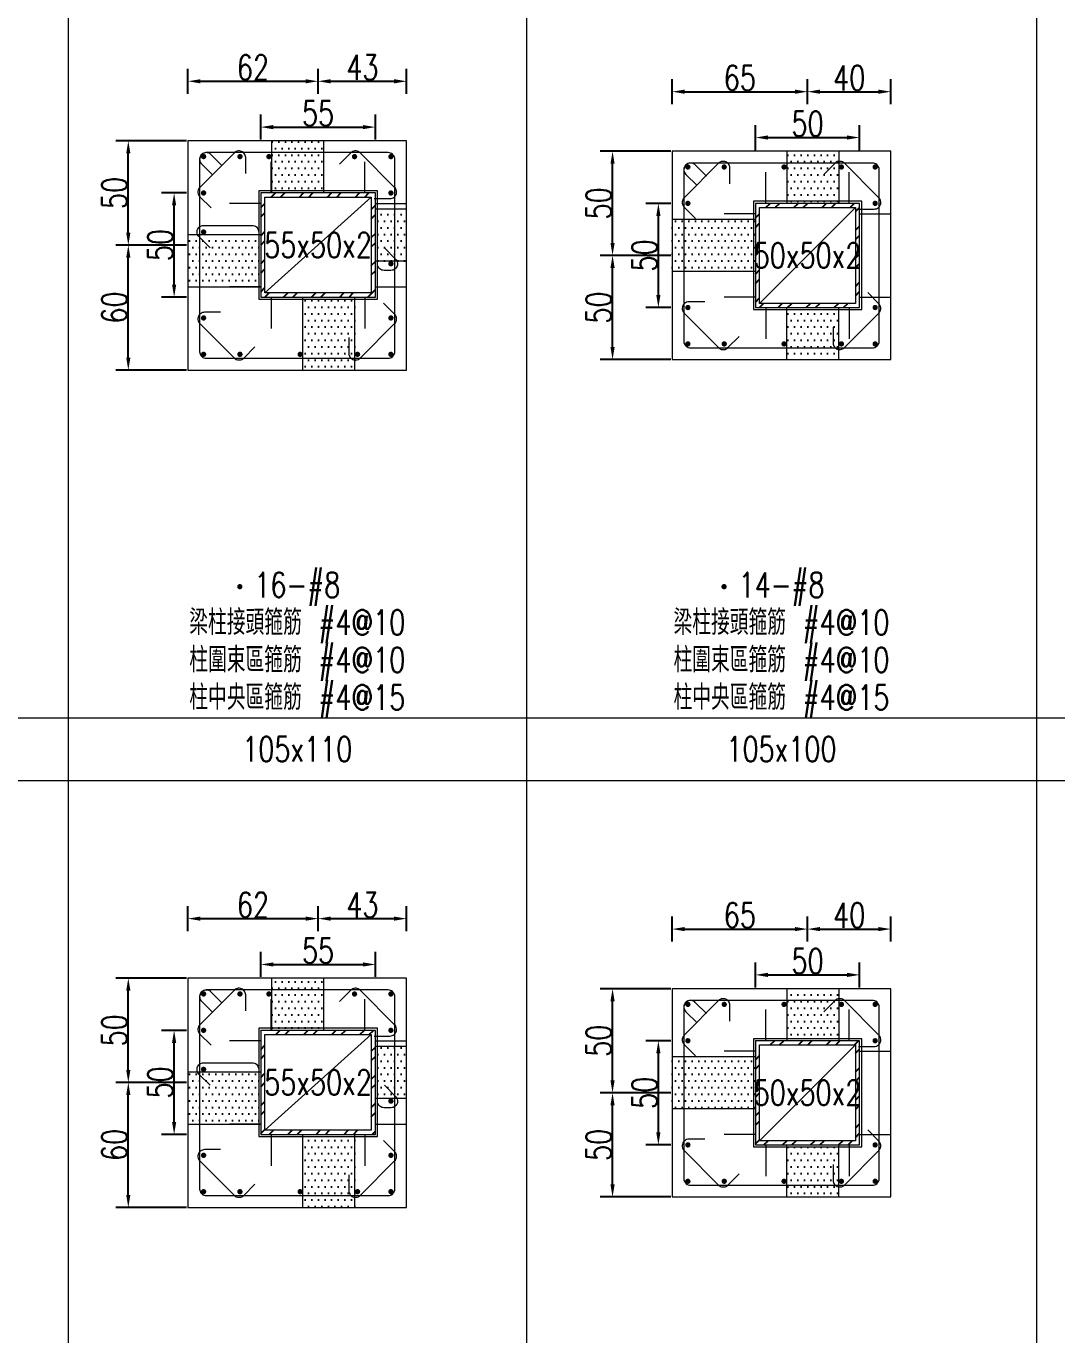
# Model space of a CAD drawing. Header units: millimetres. Extents: x 0 to 3905, y 0 to 8880.
# Drawn here: x 2430 to 2925, y 6568 to 7196 of the extents above; entities that cross this region are included whole.
import ezdxf
from ezdxf.enums import TextEntityAlignment as Align

# ---------------------------------------------------------------- set-up
doc = ezdxf.new("R2010")
doc.units = ezdxf.units.MM
doc.layers.get('DEFPOINTS').update_dxf_attribs({"color": 3})
for name, color, linetype in [('Hatch線', 6, 'Continuous'), ('TC-鋼粱', 132, 'Continuous'), ('主筋斷面', 2, 'Continuous'), ('文字-主筋根數', 7, 'Continuous'), ('文字-剪力筋 中央區', 7, 'Continuous'), ('文字-剪力筋-BC', 7, 'Continuous'), ('文字-剪力筋-圍束區', 7, 'Continuous'), ('文字-斷面尺寸', 7, 'Continuous'), ('文字-輔助字', 7, 'Continuous'), ('柱斷面線', 4, 'Continuous'), ('標註字', 4, 'Continuous'), ('箍筋線', 1, 'Continuous'), ('網格線', 7, 'Continuous'), ('鋼柱', 11, 'Continuous')]:
    doc.layers.add(name, color=color, linetype=linetype)
doc.styles.add('note', font='txt.shx', dxfattribs={"width": 0.75, "height": 12})
doc.styles.add('txt', font='txt.shx', dxfattribs={"height": 0.2, "bigfont": 'chineset.shx'})
doc.dimstyles.new('RCAD_DIM', dxfattribs={"dimtxt": 12, "dimasz": 6, "dimexe": 6, "dimexo": 0.625, "dimtad": 1, "dimdec": 0, "dimdsep": 46, "dimtxsty": 'note', "dimcen": 2.5, "dimclrd": 256, "dimclre": 256, "dimclrt": 256, "dimadec": 0, "dimazin": 0, "dimtfac": 1, "dimtmove": 0, "dimatfit": 3, "dimfxl": 0, "dimtolj": 1, "dimarcsym": 0})

# ---------------------------------------------------------------- blocks, each defined once
blk = doc.blocks.new('*D1434')
at = {"layer": 'DEFPOINTS', "color": 0}
for p in [(2597.5, 6745.62), (2542.5, 6739), (2597.5, 6739)]:
    blk.add_point(p, dxfattribs=at)
at = {"layer": '標註字', "lineweight": -2}
for p, q in [((2542.5, 6739.62), (2542.5, 6751.62)), ((2597.5, 6739.62), (2597.5, 6751.62)), ((2548.5, 6745.62), (2591.5, 6745.62))]:
    blk.add_line(p, q, dxfattribs=at)
at = {"layer": '標註字'}
for points in [[(2548.5, 6746.62), (2548.5, 6744.62), (2542.5, 6745.62)], [(2591.5, 6744.62), (2591.5, 6746.62), (2597.5, 6745.62)]]:
    blk.add_solid(points, dxfattribs=at)
at = {"layer": '標註字', "insert": (2570, 6752.25), "char_height": 12, "attachment_point": 5, "style": 'note'}
blk.add_mtext('\\A1;55', dxfattribs=at)
blk = doc.blocks.new('*D1435')
at = {"layer": 'DEFPOINTS', "color": 0}
for p in [(2500.88, 6714), (2507.5, 6714), (2507.5, 6664)]:
    blk.add_point(p, dxfattribs=at)
at = {"layer": '標註字', "lineweight": -2}
for p, q in [((2506.88, 6714), (2494.88, 6714)), ((2500.88, 6670), (2500.88, 6708)), ((2506.88, 6664), (2494.88, 6664))]:
    blk.add_line(p, q, dxfattribs=at)
at = {"layer": '標註字'}
for points in [[(2501.88, 6708), (2499.88, 6708), (2500.88, 6714)], [(2499.88, 6670), (2501.88, 6670), (2500.88, 6664)]]:
    blk.add_solid(points, dxfattribs=at)
at = {"layer": '標註字', "insert": (2494.25, 6689), "char_height": 12, "attachment_point": 5, "rotation": 90, "style": 'note'}
blk.add_mtext('\\A1;50', dxfattribs=at)
blk = doc.blocks.new('*D1436')
at = {"layer": 'DEFPOINTS', "color": 0}
for p in [(2570, 6767.62), (2507.5, 6761), (2570, 6761)]:
    blk.add_point(p, dxfattribs=at)
at = {"layer": '標註字', "lineweight": -2}
for p, q in [((2507.5, 6761.62), (2507.5, 6773.62)), ((2570, 6761.62), (2570, 6773.62)), ((2513.5, 6767.62), (2564, 6767.62))]:
    blk.add_line(p, q, dxfattribs=at)
at = {"layer": '標註字'}
for points in [[(2513.5, 6768.62), (2513.5, 6766.62), (2507.5, 6767.62)], [(2564, 6766.62), (2564, 6768.62), (2570, 6767.62)]]:
    blk.add_solid(points, dxfattribs=at)
at = {"layer": '標註字', "insert": (2538.75, 6774.25), "char_height": 12, "attachment_point": 5, "style": 'note'}
blk.add_mtext('\\A1;62', dxfattribs=at)
blk = doc.blocks.new('*D1437')
at = {"layer": 'DEFPOINTS', "color": 0}
for p in [(2612.5, 6767.62), (2570, 6761), (2612.5, 6761)]:
    blk.add_point(p, dxfattribs=at)
at = {"layer": '標註字', "lineweight": -2}
for p, q in [((2570, 6761.62), (2570, 6773.62)), ((2612.5, 6761.62), (2612.5, 6773.62)), ((2576, 6767.62), (2606.5, 6767.62))]:
    blk.add_line(p, q, dxfattribs=at)
at = {"layer": '標註字'}
for points in [[(2576, 6768.62), (2576, 6766.62), (2570, 6767.62)], [(2606.5, 6766.62), (2606.5, 6768.62), (2612.5, 6767.62)]]:
    blk.add_solid(points, dxfattribs=at)
at = {"layer": '標註字', "insert": (2591.25, 6774.25), "char_height": 12, "attachment_point": 5, "style": 'note'}
blk.add_mtext('\\A1;43', dxfattribs=at)
blk = doc.blocks.new('*D1438')
at = {"layer": 'DEFPOINTS', "color": 0}
for p in [(2478.88, 6689), (2507.5, 6689), (2507.5, 6629)]:
    blk.add_point(p, dxfattribs=at)
at = {"layer": '標註字', "lineweight": -2}
for p, q in [((2506.88, 6689), (2472.88, 6689)), ((2478.88, 6635), (2478.88, 6683)), ((2506.88, 6629), (2472.88, 6629))]:
    blk.add_line(p, q, dxfattribs=at)
at = {"layer": '標註字'}
for points in [[(2479.88, 6683), (2477.88, 6683), (2478.88, 6689)], [(2477.88, 6635), (2479.88, 6635), (2478.88, 6629)]]:
    blk.add_solid(points, dxfattribs=at)
at = {"layer": '標註字', "insert": (2472.25, 6659), "char_height": 12, "attachment_point": 5, "rotation": 90, "style": 'note'}
blk.add_mtext('\\A1;60', dxfattribs=at)
blk = doc.blocks.new('*D1439')
at = {"layer": 'DEFPOINTS', "color": 0}
for p in [(2478.88, 6739), (2507.5, 6739), (2507.5, 6689)]:
    blk.add_point(p, dxfattribs=at)
at = {"layer": '標註字', "lineweight": -2}
for p, q in [((2506.88, 6739), (2472.88, 6739)), ((2478.88, 6695), (2478.88, 6733)), ((2506.88, 6689), (2472.88, 6689))]:
    blk.add_line(p, q, dxfattribs=at)
at = {"layer": '標註字'}
for points in [[(2479.88, 6733), (2477.88, 6733), (2478.88, 6739)], [(2477.88, 6695), (2479.88, 6695), (2478.88, 6689)]]:
    blk.add_solid(points, dxfattribs=at)
at = {"layer": '標註字', "insert": (2472.25, 6714), "char_height": 12, "attachment_point": 5, "rotation": 90, "style": 'note'}
blk.add_mtext('\\A1;50', dxfattribs=at)
blk = doc.blocks.new('Circle_Filled')
at = {"const_width": 0.5}
blk.add_lwpolyline([(-0.25, 0, 1), (0.25, 0, 1)], format="xyb", close=True, dxfattribs=at)
blk = doc.blocks.new('*D1440')
at = {"layer": 'DEFPOINTS', "color": 0}
for p in [(2597.5, 7147.62), (2542.5, 7141), (2597.5, 7141)]:
    blk.add_point(p, dxfattribs=at)
at = {"layer": '標註字', "lineweight": -2}
for p, q in [((2542.5, 7141.62), (2542.5, 7153.62)), ((2597.5, 7141.62), (2597.5, 7153.62)), ((2548.5, 7147.62), (2591.5, 7147.62))]:
    blk.add_line(p, q, dxfattribs=at)
at = {"layer": '標註字'}
for points in [[(2548.5, 7148.62), (2548.5, 7146.62), (2542.5, 7147.62)], [(2591.5, 7146.62), (2591.5, 7148.62), (2597.5, 7147.62)]]:
    blk.add_solid(points, dxfattribs=at)
at = {"layer": '標註字', "insert": (2570, 7154.25), "char_height": 12, "attachment_point": 5, "style": 'note'}
blk.add_mtext('\\A1;55', dxfattribs=at)
blk = doc.blocks.new('*D1441')
at = {"layer": 'DEFPOINTS', "color": 0}
for p in [(2500.88, 7116), (2507.5, 7116), (2507.5, 7066)]:
    blk.add_point(p, dxfattribs=at)
at = {"layer": '標註字', "lineweight": -2}
for p, q in [((2506.88, 7116), (2494.88, 7116)), ((2500.88, 7072), (2500.88, 7110)), ((2506.88, 7066), (2494.88, 7066))]:
    blk.add_line(p, q, dxfattribs=at)
at = {"layer": '標註字'}
for points in [[(2501.88, 7110), (2499.88, 7110), (2500.88, 7116)], [(2499.88, 7072), (2501.88, 7072), (2500.88, 7066)]]:
    blk.add_solid(points, dxfattribs=at)
at = {"layer": '標註字', "insert": (2494.25, 7091), "char_height": 12, "attachment_point": 5, "rotation": 90, "style": 'note'}
blk.add_mtext('\\A1;50', dxfattribs=at)
blk = doc.blocks.new('*D1442')
at = {"layer": 'DEFPOINTS', "color": 0}
for p in [(2570, 7169.62), (2507.5, 7163), (2570, 7163)]:
    blk.add_point(p, dxfattribs=at)
at = {"layer": '標註字', "lineweight": -2}
for p, q in [((2507.5, 7163.62), (2507.5, 7175.62)), ((2570, 7163.62), (2570, 7175.62)), ((2513.5, 7169.62), (2564, 7169.62))]:
    blk.add_line(p, q, dxfattribs=at)
at = {"layer": '標註字'}
for points in [[(2513.5, 7170.62), (2513.5, 7168.62), (2507.5, 7169.62)], [(2564, 7168.62), (2564, 7170.62), (2570, 7169.62)]]:
    blk.add_solid(points, dxfattribs=at)
at = {"layer": '標註字', "insert": (2538.75, 7176.25), "char_height": 12, "attachment_point": 5, "style": 'note'}
blk.add_mtext('\\A1;62', dxfattribs=at)
blk = doc.blocks.new('*D1443')
at = {"layer": 'DEFPOINTS', "color": 0}
for p in [(2612.5, 7169.62), (2570, 7163), (2612.5, 7163)]:
    blk.add_point(p, dxfattribs=at)
at = {"layer": '標註字', "lineweight": -2}
for p, q in [((2570, 7163.62), (2570, 7175.62)), ((2612.5, 7163.62), (2612.5, 7175.62)), ((2576, 7169.62), (2606.5, 7169.62))]:
    blk.add_line(p, q, dxfattribs=at)
at = {"layer": '標註字'}
for points in [[(2576, 7170.62), (2576, 7168.62), (2570, 7169.62)], [(2606.5, 7168.62), (2606.5, 7170.62), (2612.5, 7169.62)]]:
    blk.add_solid(points, dxfattribs=at)
at = {"layer": '標註字', "insert": (2591.25, 7176.25), "char_height": 12, "attachment_point": 5, "style": 'note'}
blk.add_mtext('\\A1;43', dxfattribs=at)
blk = doc.blocks.new('*D1444')
at = {"layer": 'DEFPOINTS', "color": 0}
for p in [(2478.88, 7091), (2507.5, 7091), (2507.5, 7031)]:
    blk.add_point(p, dxfattribs=at)
at = {"layer": '標註字', "lineweight": -2}
for p, q in [((2506.88, 7091), (2472.88, 7091)), ((2478.88, 7037), (2478.88, 7085)), ((2506.88, 7031), (2472.88, 7031))]:
    blk.add_line(p, q, dxfattribs=at)
at = {"layer": '標註字'}
for points in [[(2479.88, 7085), (2477.88, 7085), (2478.88, 7091)], [(2477.88, 7037), (2479.88, 7037), (2478.88, 7031)]]:
    blk.add_solid(points, dxfattribs=at)
at = {"layer": '標註字', "insert": (2472.25, 7061), "char_height": 12, "attachment_point": 5, "rotation": 90, "style": 'note'}
blk.add_mtext('\\A1;60', dxfattribs=at)
blk = doc.blocks.new('*D1445')
at = {"layer": 'DEFPOINTS', "color": 0}
for p in [(2478.88, 7141), (2507.5, 7141), (2507.5, 7091)]:
    blk.add_point(p, dxfattribs=at)
at = {"layer": '標註字', "lineweight": -2}
for p, q in [((2506.88, 7141), (2472.88, 7141)), ((2478.88, 7097), (2478.88, 7135)), ((2506.88, 7091), (2472.88, 7091))]:
    blk.add_line(p, q, dxfattribs=at)
at = {"layer": '標註字'}
for points in [[(2479.88, 7135), (2477.88, 7135), (2478.88, 7141)], [(2477.88, 7097), (2479.88, 7097), (2478.88, 7091)]]:
    blk.add_solid(points, dxfattribs=at)
at = {"layer": '標註字', "insert": (2472.25, 7116), "char_height": 12, "attachment_point": 5, "rotation": 90, "style": 'note'}
blk.add_mtext('\\A1;50', dxfattribs=at)
blk = doc.blocks.new('*D1566')
at = {"layer": 'DEFPOINTS', "color": 0}
for p in [(2830, 6740.62), (2780, 6734), (2830, 6734)]:
    blk.add_point(p, dxfattribs=at)
at = {"layer": '標註字', "lineweight": -2}
for p, q in [((2780, 6734.62), (2780, 6746.62)), ((2830, 6734.62), (2830, 6746.62)), ((2786, 6740.62), (2824, 6740.62))]:
    blk.add_line(p, q, dxfattribs=at)
at = {"layer": '標註字'}
for points in [[(2786, 6741.62), (2786, 6739.62), (2780, 6740.62)], [(2824, 6739.62), (2824, 6741.62), (2830, 6740.62)]]:
    blk.add_solid(points, dxfattribs=at)
at = {"layer": '標註字', "insert": (2805, 6747.25), "char_height": 12, "attachment_point": 5, "style": 'note'}
blk.add_mtext('\\A1;50', dxfattribs=at)
blk = doc.blocks.new('*D1567')
at = {"layer": 'DEFPOINTS', "color": 0}
for p in [(2733.38, 6709), (2740, 6709), (2740, 6659)]:
    blk.add_point(p, dxfattribs=at)
at = {"layer": '標註字', "lineweight": -2}
for p, q in [((2739.38, 6709), (2727.38, 6709)), ((2733.38, 6665), (2733.38, 6703)), ((2739.38, 6659), (2727.38, 6659))]:
    blk.add_line(p, q, dxfattribs=at)
at = {"layer": '標註字'}
for points in [[(2734.38, 6703), (2732.38, 6703), (2733.38, 6709)], [(2732.38, 6665), (2734.38, 6665), (2733.38, 6659)]]:
    blk.add_solid(points, dxfattribs=at)
at = {"layer": '標註字', "insert": (2726.75, 6684), "char_height": 12, "attachment_point": 5, "rotation": 90, "style": 'note'}
blk.add_mtext('\\A1;50', dxfattribs=at)
blk = doc.blocks.new('*D1568')
at = {"layer": 'DEFPOINTS', "color": 0}
for p in [(2805, 6762.62), (2740, 6756), (2805, 6756)]:
    blk.add_point(p, dxfattribs=at)
at = {"layer": '標註字', "lineweight": -2}
for p, q in [((2740, 6756.62), (2740, 6768.62)), ((2805, 6756.62), (2805, 6768.62)), ((2746, 6762.62), (2799, 6762.62))]:
    blk.add_line(p, q, dxfattribs=at)
at = {"layer": '標註字'}
for points in [[(2746, 6763.62), (2746, 6761.62), (2740, 6762.62)], [(2799, 6761.62), (2799, 6763.62), (2805, 6762.62)]]:
    blk.add_solid(points, dxfattribs=at)
at = {"layer": '標註字', "insert": (2772.5, 6769.25), "char_height": 12, "attachment_point": 5, "style": 'note'}
blk.add_mtext('\\A1;65', dxfattribs=at)
blk = doc.blocks.new('*D1569')
at = {"layer": 'DEFPOINTS', "color": 0}
for p in [(2845, 6762.62), (2805, 6756), (2845, 6756)]:
    blk.add_point(p, dxfattribs=at)
at = {"layer": '標註字', "lineweight": -2}
for p, q in [((2805, 6756.62), (2805, 6768.62)), ((2845, 6756.62), (2845, 6768.62)), ((2811, 6762.62), (2839, 6762.62))]:
    blk.add_line(p, q, dxfattribs=at)
at = {"layer": '標註字'}
for points in [[(2811, 6763.62), (2811, 6761.62), (2805, 6762.62)], [(2839, 6761.62), (2839, 6763.62), (2845, 6762.62)]]:
    blk.add_solid(points, dxfattribs=at)
at = {"layer": '標註字', "insert": (2825, 6769.25), "char_height": 12, "attachment_point": 5, "style": 'note'}
blk.add_mtext('\\A1;40', dxfattribs=at)
blk = doc.blocks.new('*D1570')
at = {"layer": 'DEFPOINTS', "color": 0}
for p in [(2711.38, 6684), (2740, 6684), (2740, 6634)]:
    blk.add_point(p, dxfattribs=at)
at = {"layer": '標註字', "lineweight": -2}
for p, q in [((2739.38, 6684), (2705.38, 6684)), ((2711.38, 6640), (2711.38, 6678)), ((2739.38, 6634), (2705.38, 6634))]:
    blk.add_line(p, q, dxfattribs=at)
at = {"layer": '標註字'}
for points in [[(2712.38, 6678), (2710.38, 6678), (2711.38, 6684)], [(2710.38, 6640), (2712.38, 6640), (2711.38, 6634)]]:
    blk.add_solid(points, dxfattribs=at)
at = {"layer": '標註字', "insert": (2704.75, 6659), "char_height": 12, "attachment_point": 5, "rotation": 90, "style": 'note'}
blk.add_mtext('\\A1;50', dxfattribs=at)
blk = doc.blocks.new('*D1571')
at = {"layer": 'DEFPOINTS', "color": 0}
for p in [(2711.38, 6734), (2740, 6734), (2740, 6684)]:
    blk.add_point(p, dxfattribs=at)
at = {"layer": '標註字', "lineweight": -2}
for p, q in [((2739.38, 6734), (2705.38, 6734)), ((2711.38, 6690), (2711.38, 6728)), ((2739.38, 6684), (2705.38, 6684))]:
    blk.add_line(p, q, dxfattribs=at)
at = {"layer": '標註字'}
for points in [[(2712.38, 6728), (2710.38, 6728), (2711.38, 6734)], [(2710.38, 6690), (2712.38, 6690), (2711.38, 6684)]]:
    blk.add_solid(points, dxfattribs=at)
at = {"layer": '標註字', "insert": (2704.75, 6709), "char_height": 12, "attachment_point": 5, "rotation": 90, "style": 'note'}
blk.add_mtext('\\A1;50', dxfattribs=at)
blk = doc.blocks.new('*D1572')
at = {"layer": 'DEFPOINTS', "color": 0}
for p in [(2830, 7142.62), (2780, 7136), (2830, 7136)]:
    blk.add_point(p, dxfattribs=at)
at = {"layer": '標註字', "lineweight": -2}
for p, q in [((2780, 7136.62), (2780, 7148.62)), ((2830, 7136.62), (2830, 7148.62)), ((2786, 7142.62), (2824, 7142.62))]:
    blk.add_line(p, q, dxfattribs=at)
at = {"layer": '標註字'}
for points in [[(2786, 7143.62), (2786, 7141.62), (2780, 7142.62)], [(2824, 7141.62), (2824, 7143.62), (2830, 7142.62)]]:
    blk.add_solid(points, dxfattribs=at)
at = {"layer": '標註字', "insert": (2805, 7149.25), "char_height": 12, "attachment_point": 5, "style": 'note'}
blk.add_mtext('\\A1;50', dxfattribs=at)
blk = doc.blocks.new('*D1573')
at = {"layer": 'DEFPOINTS', "color": 0}
for p in [(2733.38, 7111), (2740, 7111), (2740, 7061)]:
    blk.add_point(p, dxfattribs=at)
at = {"layer": '標註字', "lineweight": -2}
for p, q in [((2739.38, 7111), (2727.38, 7111)), ((2733.38, 7067), (2733.38, 7105)), ((2739.38, 7061), (2727.38, 7061))]:
    blk.add_line(p, q, dxfattribs=at)
at = {"layer": '標註字'}
for points in [[(2734.38, 7105), (2732.38, 7105), (2733.38, 7111)], [(2732.38, 7067), (2734.38, 7067), (2733.38, 7061)]]:
    blk.add_solid(points, dxfattribs=at)
at = {"layer": '標註字', "insert": (2726.75, 7086), "char_height": 12, "attachment_point": 5, "rotation": 90, "style": 'note'}
blk.add_mtext('\\A1;50', dxfattribs=at)
blk = doc.blocks.new('*D1574')
at = {"layer": 'DEFPOINTS', "color": 0}
for p in [(2805, 7164.62), (2740, 7158), (2805, 7158)]:
    blk.add_point(p, dxfattribs=at)
at = {"layer": '標註字', "lineweight": -2}
for p, q in [((2740, 7158.62), (2740, 7170.62)), ((2805, 7158.62), (2805, 7170.62)), ((2746, 7164.62), (2799, 7164.62))]:
    blk.add_line(p, q, dxfattribs=at)
at = {"layer": '標註字'}
for points in [[(2746, 7165.62), (2746, 7163.62), (2740, 7164.62)], [(2799, 7163.62), (2799, 7165.62), (2805, 7164.62)]]:
    blk.add_solid(points, dxfattribs=at)
at = {"layer": '標註字', "insert": (2772.5, 7171.25), "char_height": 12, "attachment_point": 5, "style": 'note'}
blk.add_mtext('\\A1;65', dxfattribs=at)
blk = doc.blocks.new('*D1575')
at = {"layer": 'DEFPOINTS', "color": 0}
for p in [(2845, 7164.62), (2805, 7158), (2845, 7158)]:
    blk.add_point(p, dxfattribs=at)
at = {"layer": '標註字', "lineweight": -2}
for p, q in [((2805, 7158.62), (2805, 7170.62)), ((2845, 7158.62), (2845, 7170.62)), ((2811, 7164.62), (2839, 7164.62))]:
    blk.add_line(p, q, dxfattribs=at)
at = {"layer": '標註字'}
for points in [[(2811, 7165.62), (2811, 7163.62), (2805, 7164.62)], [(2839, 7163.62), (2839, 7165.62), (2845, 7164.62)]]:
    blk.add_solid(points, dxfattribs=at)
at = {"layer": '標註字', "insert": (2825, 7171.25), "char_height": 12, "attachment_point": 5, "style": 'note'}
blk.add_mtext('\\A1;40', dxfattribs=at)
blk = doc.blocks.new('*D1576')
at = {"layer": 'DEFPOINTS', "color": 0}
for p in [(2711.38, 7086), (2740, 7086), (2740, 7036)]:
    blk.add_point(p, dxfattribs=at)
at = {"layer": '標註字', "lineweight": -2}
for p, q in [((2739.38, 7086), (2705.38, 7086)), ((2711.38, 7042), (2711.38, 7080)), ((2739.38, 7036), (2705.38, 7036))]:
    blk.add_line(p, q, dxfattribs=at)
at = {"layer": '標註字'}
for points in [[(2712.38, 7080), (2710.38, 7080), (2711.38, 7086)], [(2710.38, 7042), (2712.38, 7042), (2711.38, 7036)]]:
    blk.add_solid(points, dxfattribs=at)
at = {"layer": '標註字', "insert": (2704.75, 7061), "char_height": 12, "attachment_point": 5, "rotation": 90, "style": 'note'}
blk.add_mtext('\\A1;50', dxfattribs=at)
blk = doc.blocks.new('*D1577')
at = {"layer": 'DEFPOINTS', "color": 0}
for p in [(2711.38, 7136), (2740, 7136), (2740, 7086)]:
    blk.add_point(p, dxfattribs=at)
at = {"layer": '標註字', "lineweight": -2}
for p, q in [((2739.38, 7136), (2705.38, 7136)), ((2711.38, 7092), (2711.38, 7130)), ((2739.38, 7086), (2705.38, 7086))]:
    blk.add_line(p, q, dxfattribs=at)
at = {"layer": '標註字'}
for points in [[(2712.38, 7130), (2710.38, 7130), (2711.38, 7136)], [(2710.38, 7092), (2712.38, 7092), (2711.38, 7086)]]:
    blk.add_solid(points, dxfattribs=at)
at = {"layer": '標註字', "insert": (2704.75, 7111), "char_height": 12, "attachment_point": 5, "rotation": 90, "style": 'note'}
blk.add_mtext('\\A1;50', dxfattribs=at)

msp = doc.modelspace()

# ---------------------------------------------------------------- hatches: boundary and pattern name
at = {"layer": 'Hatch線'}
h = msp.add_hatch(dxfattribs=at)
h.set_pattern_fill('ANSI32', color=256, style=0)
h.paths.add_polyline_path([(2542.5, 7066), (2597.5, 7066), (2597.5, 7116), (2542.5, 7116)], flags=17)
h.paths.add_polyline_path([(2544.5, 7068), (2544.5, 7114), (2595.5, 7114), (2595.5, 7068)])
h = msp.add_hatch(dxfattribs=at)
h.set_pattern_fill('ANSI32', color=256, style=0)
h.paths.add_polyline_path([(2780, 7061), (2830, 7061), (2830, 7111), (2780, 7111)], flags=17)
h.paths.add_polyline_path([(2782, 7063), (2782, 7109), (2828, 7109), (2828, 7063)])
h = msp.add_hatch(dxfattribs=at)
h.set_pattern_fill('ANSI32', color=256, style=0)
h.paths.add_polyline_path([(2542.5, 6664), (2597.5, 6664), (2597.5, 6714), (2542.5, 6714)], flags=17)
h.paths.add_polyline_path([(2544.5, 6666), (2544.5, 6712), (2595.5, 6712), (2595.5, 6666)])
h = msp.add_hatch(dxfattribs=at)
h.set_pattern_fill('ANSI32', color=256, style=0)
h.paths.add_polyline_path([(2780, 6659), (2830, 6659), (2830, 6709), (2780, 6709)], flags=17)
h.paths.add_polyline_path([(2782, 6661), (2782, 6707), (2828, 6707), (2828, 6661)])
at = {"layer": 'TC-鋼粱'}
h = msp.add_hatch(dxfattribs=at)
h.set_pattern_fill('DOTS', color=256, scale=2, style=0)
h.paths.add_polyline_path([(2572.67, 7141), (2547.67, 7141), (2547.67, 7116), (2572.67, 7116)], flags=17)
h = msp.add_hatch(dxfattribs=at)
h.set_pattern_fill('DOTS', color=256, scale=2, style=0)
h.paths.add_polyline_path([(2820, 7136), (2795, 7136), (2795, 7111), (2820, 7111)], flags=17)
h = msp.add_hatch(dxfattribs=at)
h.set_pattern_fill('DOTS', color=256, scale=2, style=0)
h.paths.add_polyline_path([(2612.5, 7083.28), (2612.5, 7108.28), (2597.5, 7108.28), (2597.5, 7083.28)], flags=17)
h = msp.add_hatch(dxfattribs=at)
h.set_pattern_fill('DOTS', color=256, scale=2, style=0)
h.paths.add_polyline_path([(2740, 7103.5), (2740, 7078.5), (2780, 7078.5), (2780, 7103.5)], flags=17)
h = msp.add_hatch(dxfattribs=at)
h.set_pattern_fill('DOTS', color=256, scale=2, style=0)
h.paths.add_polyline_path([(2507.5, 7096), (2507.5, 7071), (2542.5, 7071), (2542.5, 7096)], flags=17)
h = msp.add_hatch(dxfattribs=at)
h.set_pattern_fill('DOTS', color=256, scale=2, style=0)
h.paths.add_polyline_path([(2562.67, 7031), (2587.67, 7031), (2587.67, 7066), (2562.67, 7066)], flags=17)
h = msp.add_hatch(dxfattribs=at)
h.set_pattern_fill('DOTS', color=256, scale=2, style=0)
h.paths.add_polyline_path([(2795, 7036), (2820, 7036), (2820, 7061), (2795, 7061)], flags=17)
h = msp.add_hatch(dxfattribs=at)
h.set_pattern_fill('DOTS', color=256, scale=2, style=0)
h.paths.add_polyline_path([(2572.67, 6739), (2547.67, 6739), (2547.67, 6714), (2572.67, 6714)], flags=17)
h = msp.add_hatch(dxfattribs=at)
h.set_pattern_fill('DOTS', color=256, scale=2, style=0)
h.paths.add_polyline_path([(2820, 6734), (2795, 6734), (2795, 6709), (2820, 6709)], flags=17)
h = msp.add_hatch(dxfattribs=at)
h.set_pattern_fill('DOTS', color=256, scale=2, style=0)
h.paths.add_polyline_path([(2612.5, 6681.28), (2612.5, 6706.28), (2597.5, 6706.28), (2597.5, 6681.28)], flags=17)
h = msp.add_hatch(dxfattribs=at)
h.set_pattern_fill('DOTS', color=256, scale=2, style=0)
h.paths.add_polyline_path([(2740, 6701.5), (2740, 6676.5), (2780, 6676.5), (2780, 6701.5)], flags=17)
h = msp.add_hatch(dxfattribs=at)
h.set_pattern_fill('DOTS', color=256, scale=2, style=0)
h.paths.add_polyline_path([(2507.5, 6694), (2507.5, 6669), (2542.5, 6669), (2542.5, 6694)], flags=17)
h = msp.add_hatch(dxfattribs=at)
h.set_pattern_fill('DOTS', color=256, scale=2, style=0)
h.paths.add_polyline_path([(2562.67, 6629), (2587.67, 6629), (2587.67, 6664), (2562.67, 6664)], flags=17)
h = msp.add_hatch(dxfattribs=at)
h.set_pattern_fill('DOTS', color=256, scale=2, style=0)
h.paths.add_polyline_path([(2795, 6634), (2820, 6634), (2820, 6659), (2795, 6659)], flags=17)

# ---------------------------------------------------------------- linework, layer by layer
at = {"layer": 'DEFPOINTS', "lineweight": 5}
for points in [[(2547.5, 7116), (2547.5, 7131)], [(2592.5, 7116), (2592.5, 7131)], [(2785, 7111), (2785, 7126)], [(2825, 7111), (2825, 7126)], [(2542.5, 7065), (2598.5, 7065), (2598.5, 7117), (2541.5, 7117), (2541.5, 7065), (2542.5, 7065)], [(2544.5, 7068), (2595.5, 7114)], [(2780, 7060), (2831, 7060), (2831, 7112), (2779, 7112), (2779, 7060), (2780, 7060)], [(2542.5, 7111), (2527.5, 7111)], [(2597.5, 7111), (2612.5, 7111)], [(2780, 7106), (2765, 7106)], [(2782, 7063), (2828, 7109)], [(2830, 7106), (2845, 7106)], [(2542.5, 7071), (2527.5, 7071)], [(2597.5, 7071), (2612.5, 7071)], [(2547.5, 7066), (2547.5, 7051)], [(2592.5, 7066), (2592.5, 7051)], [(2780, 7066), (2765, 7066)], [(2830, 7066), (2845, 7066)], [(2785, 7061), (2785, 7046)], [(2825, 7061), (2825, 7046)], [(2547.5, 6714), (2547.5, 6729)], [(2592.5, 6714), (2592.5, 6729)], [(2785, 6709), (2785, 6724)], [(2825, 6709), (2825, 6724)], [(2542.5, 6663), (2598.5, 6663), (2598.5, 6715), (2541.5, 6715), (2541.5, 6663), (2542.5, 6663)], [(2544.5, 6666), (2595.5, 6712)], [(2780, 6658), (2831, 6658), (2831, 6710), (2779, 6710), (2779, 6658), (2780, 6658)], [(2542.5, 6709), (2527.5, 6709)], [(2597.5, 6709), (2612.5, 6709)], [(2780, 6704), (2765, 6704)], [(2782, 6661), (2828, 6707)], [(2830, 6704), (2845, 6704)], [(2542.5, 6669), (2527.5, 6669)], [(2597.5, 6669), (2612.5, 6669)], [(2547.5, 6664), (2547.5, 6649)], [(2592.5, 6664), (2592.5, 6649)], [(2780, 6664), (2765, 6664)], [(2830, 6664), (2845, 6664)], [(2785, 6659), (2785, 6644)], [(2825, 6659), (2825, 6644)]]:
    msp.add_lwpolyline(points, dxfattribs=at)
at = {"layer": 'TC-鋼粱', "lineweight": 5}
for points in [[(2547.67, 7141), (2547.67, 7116)], [(2572.67, 7141), (2572.67, 7116)], [(2795, 7136), (2795, 7111)], [(2820, 7136), (2820, 7111)], [(2612.5, 7108.28), (2597.5, 7108.28)], [(2740, 7103.5), (2780, 7103.5)], [(2507.5, 7096), (2542.5, 7096)], [(2612.5, 7083.28), (2597.5, 7083.28)], [(2740, 7078.5), (2780, 7078.5)], [(2507.5, 7071), (2542.5, 7071)], [(2562.67, 7031), (2562.67, 7066)], [(2587.67, 7031), (2587.67, 7066)], [(2795, 7036), (2795, 7061)], [(2820, 7036), (2820, 7061)], [(2547.67, 6739), (2547.67, 6714)], [(2572.67, 6739), (2572.67, 6714)], [(2795, 6734), (2795, 6709)], [(2820, 6734), (2820, 6709)], [(2612.5, 6706.28), (2597.5, 6706.28)], [(2740, 6701.5), (2780, 6701.5)], [(2507.5, 6694), (2542.5, 6694)], [(2612.5, 6681.28), (2597.5, 6681.28)], [(2740, 6676.5), (2780, 6676.5)], [(2507.5, 6669), (2542.5, 6669)], [(2562.67, 6629), (2562.67, 6664)], [(2587.67, 6629), (2587.67, 6664)], [(2795, 6634), (2795, 6659)], [(2820, 6634), (2820, 6659)]]:
    msp.add_lwpolyline(points, dxfattribs=at)
at = {"layer": '柱斷面線', "lineweight": 5}
for points in [[(2507.5, 7031), (2612.5, 7031), (2612.5, 7141), (2507.5, 7141), (2507.5, 7031)], [(2740, 7036), (2845, 7036), (2845, 7136), (2740, 7136), (2740, 7036)], [(2507.5, 6629), (2612.5, 6629), (2612.5, 6739), (2507.5, 6739), (2507.5, 6629)], [(2740, 6634), (2845, 6634), (2845, 6734), (2740, 6734), (2740, 6634)]]:
    msp.add_lwpolyline(points, dxfattribs=at)
at = {"layer": '箍筋線', "lineweight": 5}
for points in [[(2535.23, 7125.39), (2535.23, 7133.01), (2535.18, 7133.54), (2535.05, 7134.06), (2534.83, 7134.55), (2534.53, 7134.99), (2534.17, 7135.38), (2533.74, 7135.7), (2533.27, 7135.94), (2532.76, 7136.11), (2532.23, 7136.18), (2531.7, 7136.17), (2531.17, 7136.06), (2530.67, 7135.87), (2530.21, 7135.6), (2529.81, 7135.26), (2513.24, 7118.69), (2512.89, 7118.27), (2512.61, 7117.79), (2512.42, 7117.27), (2512.33, 7116.73), (2512.33, 7116.17), (2512.42, 7115.63), (2512.61, 7115.11), (2512.89, 7114.63), (2513.24, 7114.2), (2518.63, 7108.82)], [(2523.94, 7129.05), (2518.56, 7134.44), (2518.15, 7134.78), (2517.69, 7135.05), (2517.19, 7135.24), (2516.67, 7135.35), (2516.13, 7135.36), (2515.6, 7135.29), (2515.09, 7135.12), (2514.62, 7134.88), (2514.19, 7134.56), (2513.83, 7134.17), (2513.53, 7133.73), (2513.31, 7133.24), (2513.18, 7132.72), (2513.13, 7132.19), (2513.13, 7039.81), (2513.18, 7039.26), (2513.33, 7038.72), (2513.56, 7038.22), (2513.88, 7037.77), (2514.27, 7037.38), (2514.72, 7037.06), (2515.22, 7036.83), (2515.76, 7036.68), (2516.31, 7036.63), (2603.69, 7036.63), (2604.24, 7036.68), (2604.78, 7036.83), (2605.28, 7037.06), (2605.73, 7037.38), (2606.12, 7037.77), (2606.44, 7038.22), (2606.67, 7038.72), (2606.82, 7039.26), (2606.87, 7039.81), (2606.87, 7132.19), (2606.82, 7132.74), (2606.67, 7133.28), (2606.44, 7133.78), (2606.12, 7134.23), (2605.73, 7134.62), (2605.28, 7134.94), (2604.78, 7135.17), (2604.24, 7135.32), (2603.69, 7135.37), (2516.31, 7135.37), (2515.78, 7135.32), (2515.26, 7135.19), (2514.77, 7134.97), (2514.33, 7134.67), (2513.94, 7134.31), (2513.62, 7133.88), (2513.38, 7133.41), (2513.21, 7132.9), (2513.14, 7132.37), (2513.15, 7131.83), (2513.26, 7131.31), (2513.45, 7130.81), (2513.72, 7130.35), (2514.06, 7129.94), (2519.45, 7124.56)], [(2596.89, 7113.27), (2604.51, 7113.27), (2605.04, 7113.32), (2605.56, 7113.45), (2606.05, 7113.67), (2606.49, 7113.97), (2606.88, 7114.33), (2607.2, 7114.76), (2607.44, 7115.23), (2607.61, 7115.74), (2607.68, 7116.27), (2607.67, 7116.8), (2607.56, 7117.33), (2607.37, 7117.83), (2607.1, 7118.29), (2606.76, 7118.69), (2590.19, 7135.26), (2589.77, 7135.61), (2589.29, 7135.89), (2588.77, 7136.08), (2588.23, 7136.17), (2587.67, 7136.17), (2587.13, 7136.08), (2586.61, 7135.89), (2586.13, 7135.61), (2585.7, 7135.26), (2580.32, 7129.87)], [(2767.73, 7120.39), (2767.73, 7128.01), (2767.68, 7128.54), (2767.55, 7129.06), (2767.33, 7129.55), (2767.03, 7129.99), (2766.67, 7130.38), (2766.24, 7130.7), (2765.77, 7130.94), (2765.26, 7131.11), (2764.73, 7131.18), (2764.2, 7131.17), (2763.67, 7131.06), (2763.17, 7130.87), (2762.71, 7130.6), (2762.31, 7130.26), (2745.74, 7113.69), (2745.39, 7113.27), (2745.11, 7112.79), (2744.92, 7112.27), (2744.83, 7111.73), (2744.83, 7111.17), (2744.92, 7110.63), (2745.11, 7110.11), (2745.39, 7109.63), (2745.74, 7109.2), (2751.13, 7103.82)], [(2829.39, 7108.27), (2837.01, 7108.27), (2837.54, 7108.32), (2838.06, 7108.45), (2838.55, 7108.67), (2838.99, 7108.97), (2839.38, 7109.33), (2839.7, 7109.76), (2839.94, 7110.23), (2840.11, 7110.74), (2840.18, 7111.27), (2840.17, 7111.8), (2840.06, 7112.33), (2839.87, 7112.83), (2839.6, 7113.29), (2839.26, 7113.69), (2822.69, 7130.26), (2822.27, 7130.61), (2821.79, 7130.89), (2821.27, 7131.08), (2820.73, 7131.17), (2820.17, 7131.17), (2819.63, 7131.08), (2819.11, 7130.89), (2818.63, 7130.61), (2818.2, 7130.26), (2812.82, 7124.87)], [(2756.44, 7124.05), (2751.06, 7129.44), (2750.65, 7129.78), (2750.19, 7130.05), (2749.69, 7130.24), (2749.17, 7130.35), (2748.63, 7130.36), (2748.1, 7130.29), (2747.59, 7130.12), (2747.12, 7129.88), (2746.69, 7129.56), (2746.33, 7129.17), (2746.03, 7128.73), (2745.81, 7128.24), (2745.68, 7127.72), (2745.63, 7127.19), (2745.63, 7044.81), (2745.68, 7044.26), (2745.83, 7043.72), (2746.06, 7043.22), (2746.38, 7042.77), (2746.77, 7042.38), (2747.22, 7042.06), (2747.72, 7041.83), (2748.26, 7041.68), (2748.81, 7041.63), (2836.19, 7041.63), (2836.74, 7041.68), (2837.28, 7041.83), (2837.78, 7042.06), (2838.23, 7042.38), (2838.62, 7042.77), (2838.94, 7043.22), (2839.17, 7043.72), (2839.32, 7044.26), (2839.37, 7044.81), (2839.37, 7127.19), (2839.32, 7127.74), (2839.17, 7128.28), (2838.94, 7128.78), (2838.62, 7129.23), (2838.23, 7129.62), (2837.78, 7129.94), (2837.28, 7130.17), (2836.74, 7130.32), (2836.19, 7130.37), (2748.81, 7130.37), (2748.28, 7130.32), (2747.76, 7130.19), (2747.27, 7129.97), (2746.83, 7129.67), (2746.44, 7129.31), (2746.12, 7128.88), (2745.88, 7128.41), (2745.71, 7127.9), (2745.64, 7127.37), (2745.65, 7126.83), (2745.76, 7126.31), (2745.95, 7125.81), (2746.22, 7125.35), (2746.56, 7124.94), (2751.95, 7119.56)], [(2518.18, 7089.64), (2512.79, 7095.03), (2512.45, 7095.43), (2512.18, 7095.89), (2511.99, 7096.39), (2511.88, 7096.91), (2511.87, 7097.45), (2511.94, 7097.98), (2512.11, 7098.49), (2512.35, 7098.96), (2512.67, 7099.39), (2513.06, 7099.75), (2513.5, 7100.05), (2513.99, 7100.27), (2514.51, 7100.4), (2515.04, 7100.45), (2538.33, 7100.45), (2538.88, 7100.4), (2539.41, 7100.25), (2539.91, 7100.02), (2540.37, 7099.7), (2540.76, 7099.31), (2541.07, 7098.86), (2541.31, 7098.36), (2541.45, 7097.82), (2541.5, 7097.27), (2541.5, 7089.65)], [(2601.82, 7089.64), (2607.21, 7084.25), (2607.55, 7083.85), (2607.82, 7083.39), (2608.01, 7082.89), (2608.12, 7082.36), (2608.13, 7081.83), (2608.06, 7081.3), (2607.89, 7080.79), (2607.65, 7080.32), (2607.33, 7079.89), (2606.94, 7079.53), (2606.5, 7079.23), (2606.01, 7079.01), (2605.49, 7078.88), (2604.96, 7078.83), (2601.67, 7078.83), (2601.12, 7078.88), (2600.59, 7079.02), (2600.09, 7079.26), (2599.63, 7079.58), (2599.24, 7079.97), (2598.93, 7080.42), (2598.69, 7080.92), (2598.55, 7081.46), (2598.5, 7082.01), (2598.5, 7089.63)], [(2817.27, 7051.61), (2817.27, 7043.99), (2817.32, 7043.46), (2817.45, 7042.94), (2817.67, 7042.45), (2817.97, 7042.01), (2818.33, 7041.62), (2818.76, 7041.3), (2819.23, 7041.06), (2819.74, 7040.89), (2820.27, 7040.82), (2820.8, 7040.83), (2821.33, 7040.94), (2821.83, 7041.13), (2822.29, 7041.4), (2822.69, 7041.74), (2839.26, 7058.31), (2839.61, 7058.73), (2839.89, 7059.21), (2840.08, 7059.73), (2840.17, 7060.27), (2840.17, 7060.83), (2840.08, 7061.37), (2839.89, 7061.89), (2839.61, 7062.37), (2839.26, 7062.8), (2833.87, 7068.18)], [(2584.77, 7046.61), (2584.77, 7038.99), (2584.82, 7038.46), (2584.95, 7037.94), (2585.17, 7037.45), (2585.47, 7037.01), (2585.83, 7036.62), (2586.26, 7036.3), (2586.73, 7036.06), (2587.24, 7035.89), (2587.77, 7035.82), (2588.3, 7035.83), (2588.83, 7035.94), (2589.33, 7036.13), (2589.79, 7036.4), (2590.19, 7036.74), (2606.76, 7053.31), (2607.11, 7053.73), (2607.39, 7054.21), (2607.58, 7054.73), (2607.67, 7055.27), (2607.67, 7055.83), (2607.58, 7056.37), (2607.39, 7056.89), (2607.11, 7057.37), (2606.76, 7057.8), (2601.37, 7063.18)], [(2755.61, 7063.73), (2747.99, 7063.73), (2747.46, 7063.68), (2746.94, 7063.55), (2746.45, 7063.33), (2746.01, 7063.03), (2745.62, 7062.67), (2745.3, 7062.24), (2745.06, 7061.77), (2744.89, 7061.26), (2744.82, 7060.73), (2744.83, 7060.2), (2744.94, 7059.67), (2745.13, 7059.17), (2745.4, 7058.71), (2745.74, 7058.31), (2762.31, 7041.74), (2762.73, 7041.39), (2763.21, 7041.11), (2763.73, 7040.92), (2764.27, 7040.83), (2764.83, 7040.83), (2765.37, 7040.92), (2765.89, 7041.11), (2766.37, 7041.39), (2766.8, 7041.74), (2772.18, 7047.13)], [(2523.11, 7058.73), (2515.49, 7058.73), (2514.96, 7058.68), (2514.44, 7058.55), (2513.95, 7058.33), (2513.51, 7058.03), (2513.12, 7057.67), (2512.8, 7057.24), (2512.56, 7056.77), (2512.39, 7056.26), (2512.32, 7055.73), (2512.33, 7055.2), (2512.44, 7054.67), (2512.63, 7054.17), (2512.9, 7053.71), (2513.24, 7053.31), (2529.81, 7036.74), (2530.23, 7036.39), (2530.71, 7036.11), (2531.23, 7035.92), (2531.77, 7035.83), (2532.33, 7035.83), (2532.87, 7035.92), (2533.39, 7036.11), (2533.87, 7036.39), (2534.3, 7036.74), (2539.68, 7042.13)], [(2535.23, 6723.39), (2535.23, 6731.01), (2535.18, 6731.54), (2535.05, 6732.06), (2534.83, 6732.55), (2534.53, 6732.99), (2534.17, 6733.38), (2533.74, 6733.7), (2533.27, 6733.94), (2532.76, 6734.11), (2532.23, 6734.18), (2531.7, 6734.17), (2531.17, 6734.06), (2530.67, 6733.87), (2530.21, 6733.6), (2529.81, 6733.26), (2513.24, 6716.69), (2512.89, 6716.27), (2512.61, 6715.79), (2512.42, 6715.27), (2512.33, 6714.73), (2512.33, 6714.17), (2512.42, 6713.63), (2512.61, 6713.11), (2512.89, 6712.63), (2513.24, 6712.2), (2518.63, 6706.82)], [(2523.94, 6727.05), (2518.56, 6732.44), (2518.15, 6732.78), (2517.69, 6733.05), (2517.19, 6733.24), (2516.67, 6733.35), (2516.13, 6733.36), (2515.6, 6733.29), (2515.09, 6733.12), (2514.62, 6732.88), (2514.19, 6732.56), (2513.83, 6732.17), (2513.53, 6731.73), (2513.31, 6731.24), (2513.18, 6730.72), (2513.13, 6730.19), (2513.13, 6637.81), (2513.18, 6637.26), (2513.33, 6636.72), (2513.56, 6636.22), (2513.88, 6635.77), (2514.27, 6635.38), (2514.72, 6635.06), (2515.22, 6634.83), (2515.76, 6634.68), (2516.31, 6634.63), (2603.69, 6634.63), (2604.24, 6634.68), (2604.78, 6634.83), (2605.28, 6635.06), (2605.73, 6635.38), (2606.12, 6635.77), (2606.44, 6636.22), (2606.67, 6636.72), (2606.82, 6637.26), (2606.87, 6637.81), (2606.87, 6730.19), (2606.82, 6730.74), (2606.67, 6731.28), (2606.44, 6731.78), (2606.12, 6732.23), (2605.73, 6732.62), (2605.28, 6732.94), (2604.78, 6733.17), (2604.24, 6733.32), (2603.69, 6733.37), (2516.31, 6733.37), (2515.78, 6733.32), (2515.26, 6733.19), (2514.77, 6732.97), (2514.33, 6732.67), (2513.94, 6732.31), (2513.62, 6731.88), (2513.38, 6731.41), (2513.21, 6730.9), (2513.14, 6730.37), (2513.15, 6729.83), (2513.26, 6729.31), (2513.45, 6728.81), (2513.72, 6728.35), (2514.06, 6727.94), (2519.45, 6722.56)], [(2596.89, 6711.27), (2604.51, 6711.27), (2605.04, 6711.32), (2605.56, 6711.45), (2606.05, 6711.67), (2606.49, 6711.97), (2606.88, 6712.33), (2607.2, 6712.76), (2607.44, 6713.23), (2607.61, 6713.74), (2607.68, 6714.27), (2607.67, 6714.8), (2607.56, 6715.33), (2607.37, 6715.83), (2607.1, 6716.29), (2606.76, 6716.69), (2590.19, 6733.26), (2589.77, 6733.61), (2589.29, 6733.89), (2588.77, 6734.08), (2588.23, 6734.17), (2587.67, 6734.17), (2587.13, 6734.08), (2586.61, 6733.89), (2586.13, 6733.61), (2585.7, 6733.26), (2580.32, 6727.87)], [(2767.73, 6718.39), (2767.73, 6726.01), (2767.68, 6726.54), (2767.55, 6727.06), (2767.33, 6727.55), (2767.03, 6727.99), (2766.67, 6728.38), (2766.24, 6728.7), (2765.77, 6728.94), (2765.26, 6729.11), (2764.73, 6729.18), (2764.2, 6729.17), (2763.67, 6729.06), (2763.17, 6728.87), (2762.71, 6728.6), (2762.31, 6728.26), (2745.74, 6711.69), (2745.39, 6711.27), (2745.11, 6710.79), (2744.92, 6710.27), (2744.83, 6709.73), (2744.83, 6709.17), (2744.92, 6708.63), (2745.11, 6708.11), (2745.39, 6707.63), (2745.74, 6707.2), (2751.13, 6701.82)], [(2829.39, 6706.27), (2837.01, 6706.27), (2837.54, 6706.32), (2838.06, 6706.45), (2838.55, 6706.67), (2838.99, 6706.97), (2839.38, 6707.33), (2839.7, 6707.76), (2839.94, 6708.23), (2840.11, 6708.74), (2840.18, 6709.27), (2840.17, 6709.8), (2840.06, 6710.33), (2839.87, 6710.83), (2839.6, 6711.29), (2839.26, 6711.69), (2822.69, 6728.26), (2822.27, 6728.61), (2821.79, 6728.89), (2821.27, 6729.08), (2820.73, 6729.17), (2820.17, 6729.17), (2819.63, 6729.08), (2819.11, 6728.89), (2818.63, 6728.61), (2818.2, 6728.26), (2812.82, 6722.87)], [(2756.44, 6722.05), (2751.06, 6727.44), (2750.65, 6727.78), (2750.19, 6728.05), (2749.69, 6728.24), (2749.17, 6728.35), (2748.63, 6728.36), (2748.1, 6728.29), (2747.59, 6728.12), (2747.12, 6727.88), (2746.69, 6727.56), (2746.33, 6727.17), (2746.03, 6726.73), (2745.81, 6726.24), (2745.68, 6725.72), (2745.63, 6725.19), (2745.63, 6642.81), (2745.68, 6642.26), (2745.83, 6641.72), (2746.06, 6641.22), (2746.38, 6640.77), (2746.77, 6640.38), (2747.22, 6640.06), (2747.72, 6639.83), (2748.26, 6639.68), (2748.81, 6639.63), (2836.19, 6639.63), (2836.74, 6639.68), (2837.28, 6639.83), (2837.78, 6640.06), (2838.23, 6640.38), (2838.62, 6640.77), (2838.94, 6641.22), (2839.17, 6641.72), (2839.32, 6642.26), (2839.37, 6642.81), (2839.37, 6725.19), (2839.32, 6725.74), (2839.17, 6726.28), (2838.94, 6726.78), (2838.62, 6727.23), (2838.23, 6727.62), (2837.78, 6727.94), (2837.28, 6728.17), (2836.74, 6728.32), (2836.19, 6728.37), (2748.81, 6728.37), (2748.28, 6728.32), (2747.76, 6728.19), (2747.27, 6727.97), (2746.83, 6727.67), (2746.44, 6727.31), (2746.12, 6726.88), (2745.88, 6726.41), (2745.71, 6725.9), (2745.64, 6725.37), (2745.65, 6724.83), (2745.76, 6724.31), (2745.95, 6723.81), (2746.22, 6723.35), (2746.56, 6722.94), (2751.95, 6717.56)], [(2518.18, 6687.64), (2512.79, 6693.03), (2512.45, 6693.43), (2512.18, 6693.89), (2511.99, 6694.39), (2511.88, 6694.91), (2511.87, 6695.45), (2511.94, 6695.98), (2512.11, 6696.49), (2512.35, 6696.96), (2512.67, 6697.39), (2513.06, 6697.75), (2513.5, 6698.05), (2513.99, 6698.27), (2514.51, 6698.4), (2515.04, 6698.45), (2538.33, 6698.45), (2538.88, 6698.4), (2539.41, 6698.25), (2539.91, 6698.02), (2540.37, 6697.7), (2540.76, 6697.31), (2541.07, 6696.86), (2541.31, 6696.36), (2541.45, 6695.82), (2541.5, 6695.27), (2541.5, 6687.65)], [(2601.82, 6687.64), (2607.21, 6682.25), (2607.55, 6681.85), (2607.82, 6681.39), (2608.01, 6680.89), (2608.12, 6680.36), (2608.13, 6679.83), (2608.06, 6679.3), (2607.89, 6678.79), (2607.65, 6678.32), (2607.33, 6677.89), (2606.94, 6677.53), (2606.5, 6677.23), (2606.01, 6677.01), (2605.49, 6676.88), (2604.96, 6676.83), (2601.67, 6676.83), (2601.12, 6676.88), (2600.59, 6677.02), (2600.09, 6677.26), (2599.63, 6677.58), (2599.24, 6677.97), (2598.93, 6678.42), (2598.69, 6678.92), (2598.55, 6679.46), (2598.5, 6680.01), (2598.5, 6687.63)], [(2817.27, 6649.61), (2817.27, 6641.99), (2817.32, 6641.46), (2817.45, 6640.94), (2817.67, 6640.45), (2817.97, 6640.01), (2818.33, 6639.62), (2818.76, 6639.3), (2819.23, 6639.06), (2819.74, 6638.89), (2820.27, 6638.82), (2820.8, 6638.83), (2821.33, 6638.94), (2821.83, 6639.13), (2822.29, 6639.4), (2822.69, 6639.74), (2839.26, 6656.31), (2839.61, 6656.73), (2839.89, 6657.21), (2840.08, 6657.73), (2840.17, 6658.27), (2840.17, 6658.83), (2840.08, 6659.37), (2839.89, 6659.89), (2839.61, 6660.37), (2839.26, 6660.8), (2833.87, 6666.18)], [(2584.77, 6644.61), (2584.77, 6636.99), (2584.82, 6636.46), (2584.95, 6635.94), (2585.17, 6635.45), (2585.47, 6635.01), (2585.83, 6634.62), (2586.26, 6634.3), (2586.73, 6634.06), (2587.24, 6633.89), (2587.77, 6633.82), (2588.3, 6633.83), (2588.83, 6633.94), (2589.33, 6634.13), (2589.79, 6634.4), (2590.19, 6634.74), (2606.76, 6651.31), (2607.11, 6651.73), (2607.39, 6652.21), (2607.58, 6652.73), (2607.67, 6653.27), (2607.67, 6653.83), (2607.58, 6654.37), (2607.39, 6654.89), (2607.11, 6655.37), (2606.76, 6655.8), (2601.37, 6661.18)], [(2755.61, 6661.73), (2747.99, 6661.73), (2747.46, 6661.68), (2746.94, 6661.55), (2746.45, 6661.33), (2746.01, 6661.03), (2745.62, 6660.67), (2745.3, 6660.24), (2745.06, 6659.77), (2744.89, 6659.26), (2744.82, 6658.73), (2744.83, 6658.2), (2744.94, 6657.67), (2745.13, 6657.17), (2745.4, 6656.71), (2745.74, 6656.31), (2762.31, 6639.74), (2762.73, 6639.39), (2763.21, 6639.11), (2763.73, 6638.92), (2764.27, 6638.83), (2764.83, 6638.83), (2765.37, 6638.92), (2765.89, 6639.11), (2766.37, 6639.39), (2766.8, 6639.74), (2772.18, 6645.13)], [(2523.11, 6656.73), (2515.49, 6656.73), (2514.96, 6656.68), (2514.44, 6656.55), (2513.95, 6656.33), (2513.51, 6656.03), (2513.12, 6655.67), (2512.8, 6655.24), (2512.56, 6654.77), (2512.39, 6654.26), (2512.32, 6653.73), (2512.33, 6653.2), (2512.44, 6652.67), (2512.63, 6652.17), (2512.9, 6651.71), (2513.24, 6651.31), (2529.81, 6634.74), (2530.23, 6634.39), (2530.71, 6634.11), (2531.23, 6633.92), (2531.77, 6633.83), (2532.33, 6633.83), (2532.87, 6633.92), (2533.39, 6634.11), (2533.87, 6634.39), (2534.3, 6634.74), (2539.68, 6640.13)]]:
    msp.add_lwpolyline(points, dxfattribs=at)
at = {"layer": '網格線', "lineweight": 5}
for points in [[(2450, 7236), (2450, 6864)], [(2670, 7236), (2670, 6864)], [(2915, 7236), (2915, 6864)], [(2220, 6864), (2450, 6864)], [(2450, 6864), (2670, 6864)], [(2450, 6864), (2450, 6834)], [(2670, 6864), (2915, 6864)], [(2670, 6864), (2670, 6834)], [(2915, 6864), (3125, 6864)], [(2915, 6864), (2915, 6834)], [(2220, 6834), (2450, 6834)], [(2450, 6834), (2670, 6834)], [(2450, 6834), (2450, 6462)], [(2670, 6834), (2915, 6834)], [(2670, 6834), (2670, 6462)], [(2915, 6834), (3125, 6834)], [(2915, 6834), (2915, 6462)]]:
    msp.add_lwpolyline(points, dxfattribs=at)
at = {"layer": '鋼柱', "lineweight": 5}
for points in [[(2542.5, 7066), (2597.5, 7066), (2597.5, 7116), (2542.5, 7116), (2542.5, 7066)], [(2544.5, 7068), (2544.5, 7114), (2595.5, 7114), (2595.5, 7068), (2544.5, 7068)], [(2780, 7061), (2830, 7061), (2830, 7111), (2780, 7111), (2780, 7061)], [(2782, 7063), (2782, 7109), (2828, 7109), (2828, 7063), (2782, 7063)], [(2542.5, 6664), (2597.5, 6664), (2597.5, 6714), (2542.5, 6714), (2542.5, 6664)], [(2544.5, 6666), (2544.5, 6712), (2595.5, 6712), (2595.5, 6666), (2544.5, 6666)], [(2780, 6659), (2830, 6659), (2830, 6709), (2780, 6709), (2780, 6659)], [(2782, 6661), (2782, 6707), (2828, 6707), (2828, 6661), (2782, 6661)]]:
    msp.add_lwpolyline(points, dxfattribs=at)

# ---------------------------------------------------------------- block references
at = {"layer": '主筋斷面', "lineweight": 5, "xscale": 2.539999961853027, "yscale": 2.539999961853027}
for p in [(2515.04, 7133.46), (2532.5, 7133.46), (2546.4, 7133.46), (2587.5, 7133.46), (2604.96, 7133.46), (2747.54, 7128.46), (2765, 7128.46), (2793.73, 7128.46), (2821.27, 7128.46), (2837.46, 7128.46), (2515.04, 7116), (2604.96, 7116), (2747.54, 7111), (2837.46, 7111), (2515.04, 7097.27), (2604.96, 7082.01), (2747.54, 7061), (2837.46, 7061), (2515.04, 7056), (2604.96, 7056), (2747.54, 7043.54), (2765, 7043.54), (2793.73, 7043.54), (2821.27, 7043.54), (2837.46, 7043.54), (2515.04, 7038.54), (2532.5, 7038.54), (2561.4, 7038.54), (2588.94, 7038.54), (2604.96, 7038.54), (2532.42, 6927), (2764.92, 6927), (2515.04, 6731.46), (2532.5, 6731.46), (2546.4, 6731.46), (2587.5, 6731.46), (2604.96, 6731.46), (2747.54, 6726.46), (2765, 6726.46), (2793.73, 6726.46), (2821.27, 6726.46), (2837.46, 6726.46), (2515.04, 6714), (2604.96, 6714), (2747.54, 6709), (2837.46, 6709), (2515.04, 6695.27), (2604.96, 6680.01), (2747.54, 6659), (2837.46, 6659), (2515.04, 6654), (2604.96, 6654), (2747.54, 6641.54), (2765, 6641.54), (2793.73, 6641.54), (2821.27, 6641.54), (2837.46, 6641.54), (2515.04, 6636.54), (2532.5, 6636.54), (2561.4, 6636.54), (2588.94, 6636.54), (2604.96, 6636.54)]:
    msp.add_blockref('Circle_Filled', p, dxfattribs=at)

# ---------------------------------------------------------------- texts
at = {"layer": '文字-主筋根數', "style": 'txt', "width": 0.75}
for s, p in [('16-#8', (2560, 6927)), ('14-#8', (2792.5, 6927))]:
    msp.add_text(s, height=12, dxfattribs=at).set_placement(p, align=Align.MIDDLE)
at = {"layer": '文字-剪力筋 中央區', "style": 'txt', "width": 0.75}
for p in [(2560, 6873), (2792.5, 6873)]:
    msp.add_text('柱中央區箍筋 #4@15', height=12, dxfattribs=at).set_placement(p, align=Align.MIDDLE)
at = {"layer": '文字-剪力筋-BC', "style": 'txt', "width": 0.75}
for p in [(2560, 6909), (2792.5, 6909)]:
    msp.add_text('梁柱接頭箍筋 #4@10', height=12, dxfattribs=at).set_placement(p, align=Align.MIDDLE)
at = {"layer": '文字-剪力筋-圍束區', "style": 'txt', "width": 0.75}
for p in [(2560, 6891), (2792.5, 6891)]:
    msp.add_text('柱圍束區箍筋 #4@10', height=12, dxfattribs=at).set_placement(p, align=Align.MIDDLE)
at = {"layer": '文字-斷面尺寸', "style": 'txt', "width": 0.75}
for s, p in [('105x110', (2560, 6849)), ('105x100', (2792.5, 6849))]:
    msp.add_text(s, height=12, dxfattribs=at).set_placement(p, align=Align.MIDDLE)
at = {"layer": '文字-輔助字', "style": 'txt', "width": 0.75}
for s, p in [('55x50x2', (2570, 7091)), ('50x50x2', (2805, 7086)), ('55x50x2', (2570, 6689)), ('50x50x2', (2805, 6684))]:
    msp.add_text(s, height=12, dxfattribs=at).set_placement(p, align=Align.MIDDLE)

# ---------------------------------------------------------------- dimensions: what is measured, and where the dimension line sits
at = {"layer": '標註字'}
for base, p1, p2, picture, middle in [((2569.9999, 7169.625), (2507.5, 7163), (2569.9999, 7163), '*D1442', (2538.75, 7176.25)), ((2612.5, 7169.625), (2569.9999, 7163), (2612.5, 7163), '*D1443', (2591.25, 7176.25)), ((2805, 7164.62), (2740, 7158), (2805, 7158), '*D1574', (2772.5, 7171.25)), ((2845, 7164.62), (2805, 7158), (2845, 7158), '*D1575', (2825, 7171.25)), ((2597.5, 7147.62), (2542.5, 7141), (2597.5, 7141), '*D1440', (2570, 7154.25)), ((2830, 7142.62), (2780, 7136), (2830, 7136), '*D1572', (2805, 7149.25)), ((2569.9999, 6767.625), (2507.5, 6761), (2569.9999, 6761), '*D1436', (2538.75, 6774.25)), ((2612.5, 6767.625), (2569.9999, 6761), (2612.5, 6761), '*D1437', (2591.25, 6774.25)), ((2805, 6762.62), (2740, 6756), (2805, 6756), '*D1568', (2772.5, 6769.25)), ((2845, 6762.62), (2805, 6756), (2845, 6756), '*D1569', (2825, 6769.25)), ((2597.5, 6745.62), (2542.5, 6739), (2597.5, 6739), '*D1434', (2570, 6752.25)), ((2830, 6740.62), (2780, 6734), (2830, 6734), '*D1566', (2805, 6747.25))]:
    dim = msp.add_linear_dim(base=base, p1=p1, p2=p2, dimstyle='RCAD_DIM', dxfattribs=at)
    dim.commit()
    dim.dimension.update_dxf_attribs({"geometry": picture, "text_midpoint": middle})
for base, p1, p2, picture, middle in [((2478.88, 7141), (2507.5, 7091), (2507.5, 7141), '*D1445', (2472.25, 7116)), ((2711.38, 7136), (2740, 7086), (2740, 7136), '*D1577', (2704.75, 7111)), ((2500.88, 7116), (2507.5, 7066), (2507.5, 7116), '*D1441', (2494.25, 7091)), ((2733.38, 7111), (2740, 7061), (2740, 7111), '*D1573', (2726.75, 7086)), ((2478.88, 7091), (2507.5, 7031), (2507.5, 7091), '*D1444', (2472.25, 7061)), ((2711.38, 7086), (2740, 7036), (2740, 7086), '*D1576', (2704.75, 7061)), ((2478.88, 6739), (2507.5, 6689), (2507.5, 6739), '*D1439', (2472.25, 6714)), ((2711.38, 6734), (2740, 6684), (2740, 6734), '*D1571', (2704.75, 6709)), ((2500.88, 6714), (2507.5, 6664), (2507.5, 6714), '*D1435', (2494.25, 6689)), ((2733.38, 6709), (2740, 6659), (2740, 6709), '*D1567', (2726.75, 6684)), ((2478.88, 6689), (2507.5, 6629), (2507.5, 6689), '*D1438', (2472.25, 6659)), ((2711.38, 6684), (2740, 6634), (2740, 6684), '*D1570', (2704.75, 6659))]:
    dim = msp.add_linear_dim(base=base, p1=p1, p2=p2, angle=90, dimstyle='RCAD_DIM', dxfattribs=at)
    dim.commit()
    dim.dimension.update_dxf_attribs({"geometry": picture, "text_midpoint": middle})

doc.saveas('drawing.dxf')
